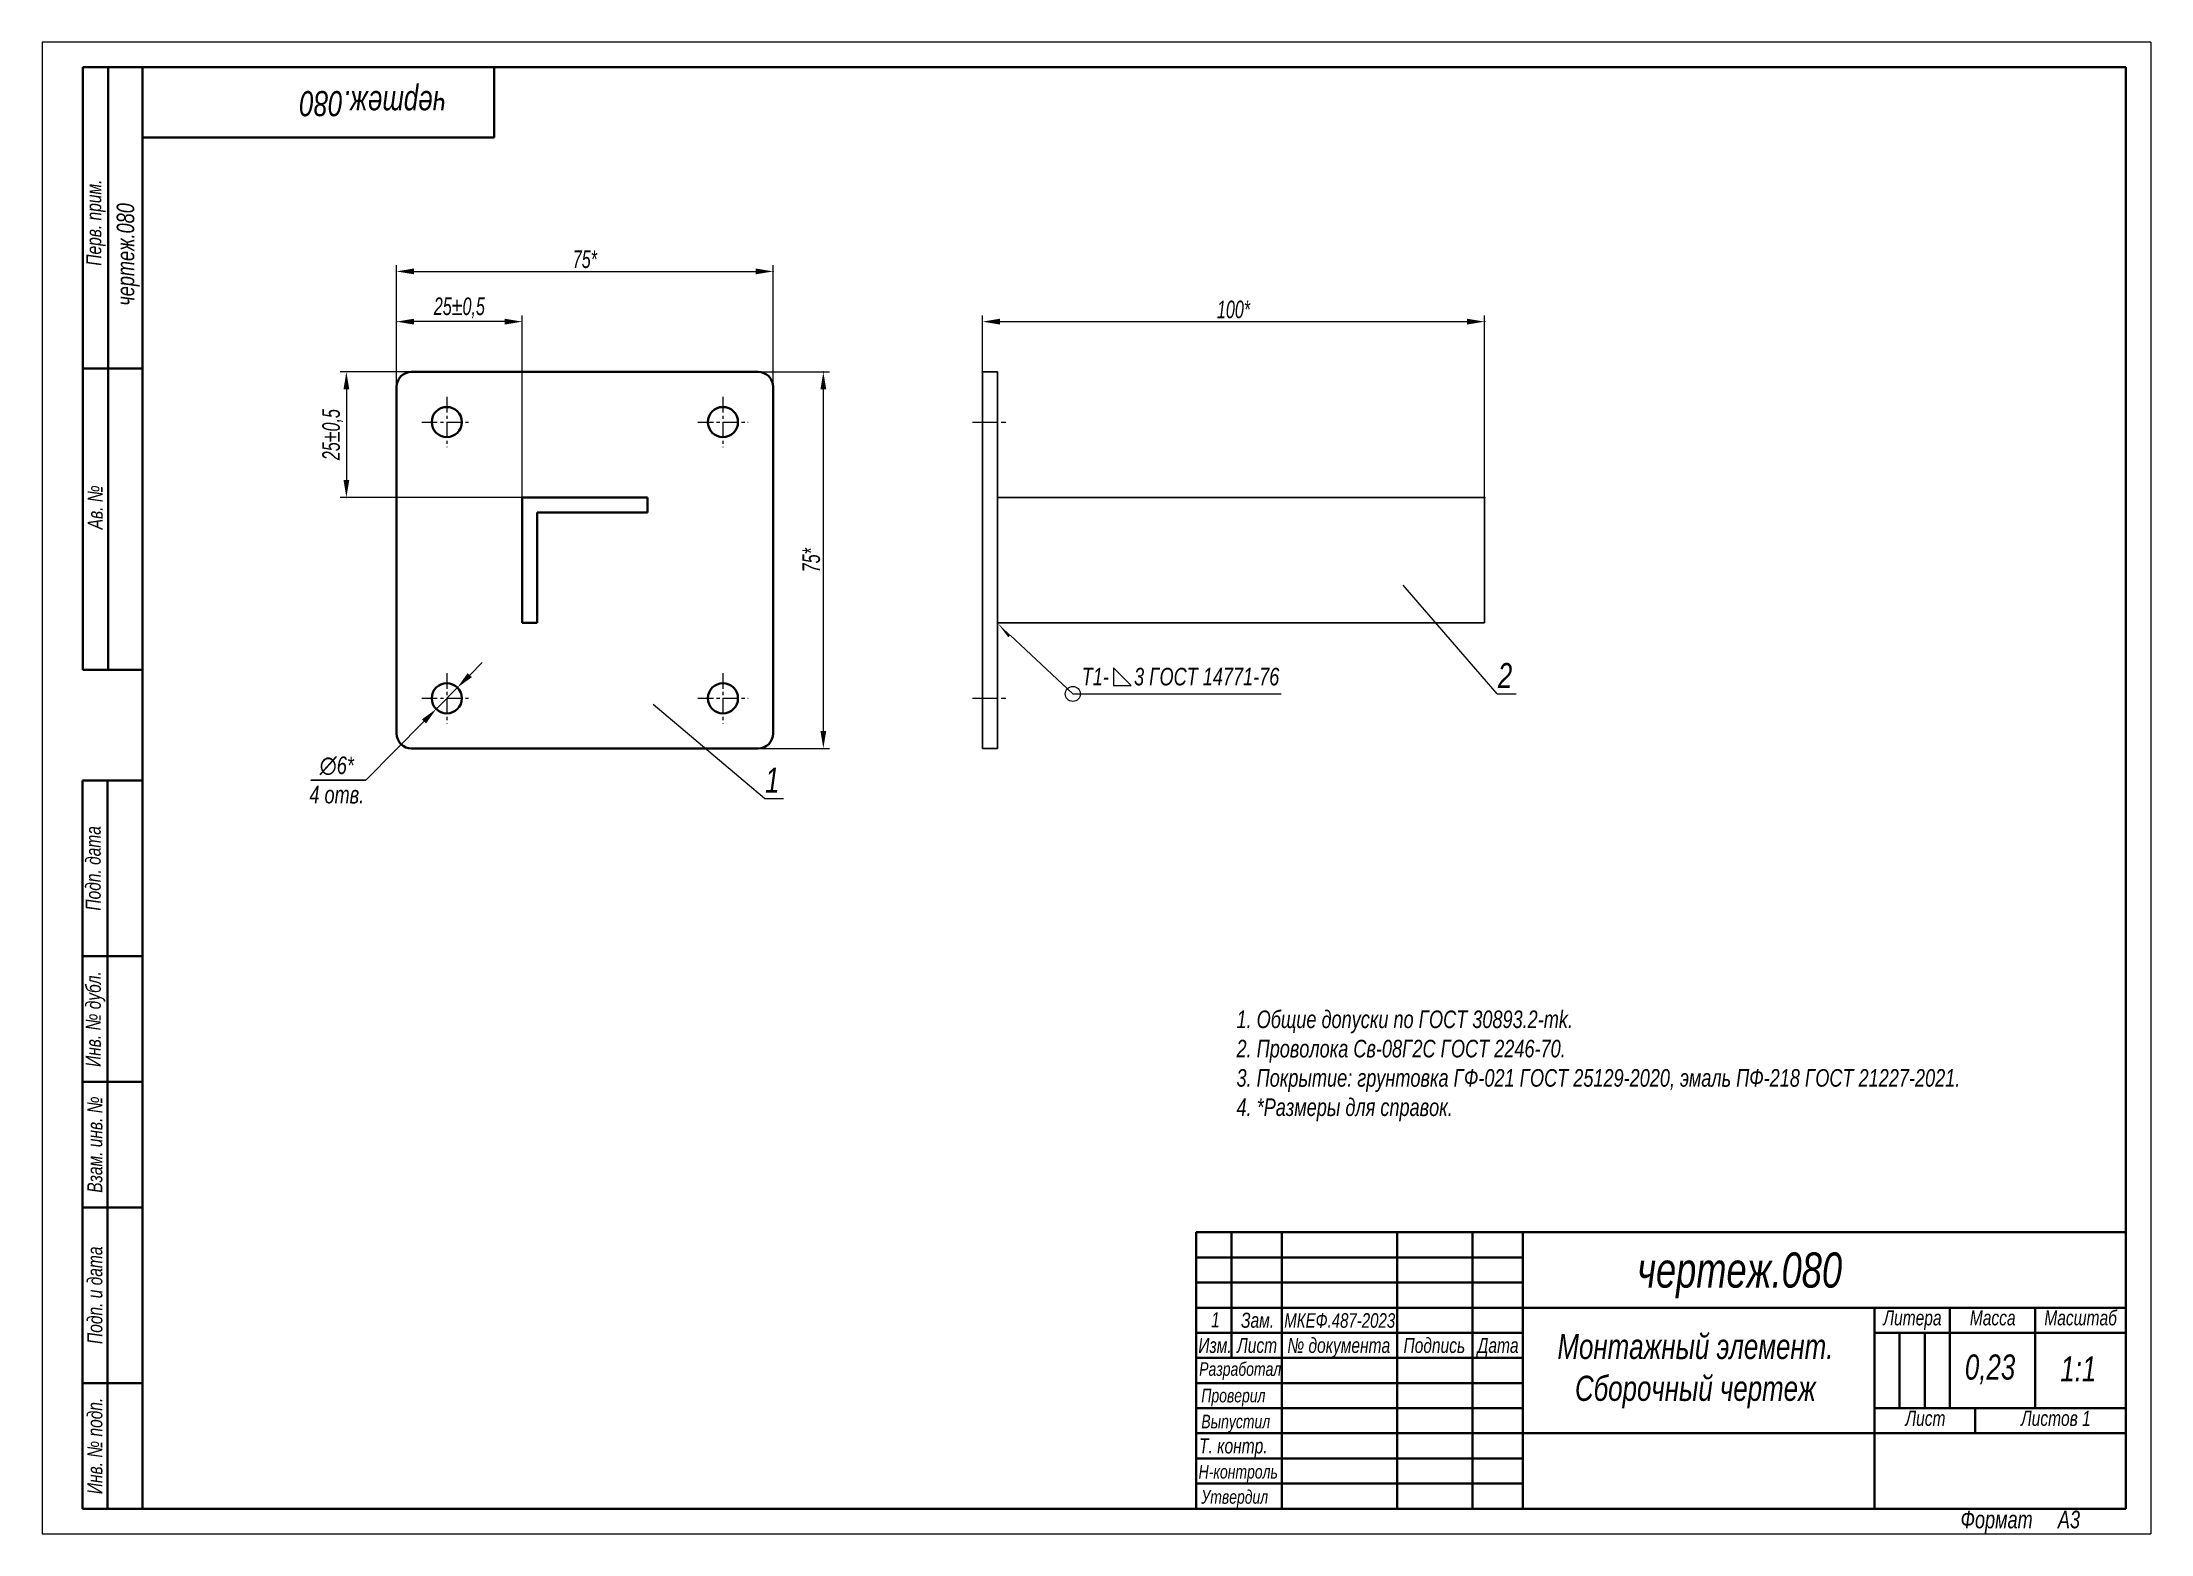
# Model space of a CAD drawing. Header units: millimetres. Extents: x 1799 to 10946, y -847 to 1986.
# Drawn here: x 10526.3 to 10946.3, y -847.5 to -550.5 of the extents above; entities outside this region: 1.
import ezdxf

# ---------------------------------------------------------------- set-up
doc = ezdxf.new("R2010")
doc.units = ezdxf.units.MM
doc.linetypes.add('LT_03', pattern=[10.16, 6.35, -1.27, 1.27, -1.27])
doc.layers.add('Layer_01', color=7, linetype='Continuous', plot=False)
for name, color, linetype, lineweight in [('Layer_02', 160, 'Continuous', 40), ('Layer_03', 212, 'Continuous', 20), ('Layer_05', 7, 'Continuous', 15), ('Layer_07', 4, 'Continuous', 40), ('Layer_08', 7, 'Continuous', 20), ('Layer_12', 30, 'LT_03', 20), ('Layer_25', 5, 'Continuous', 18)]:
    doc.layers.add(name, color=color, linetype=linetype, lineweight=lineweight)
doc.styles.add('Style_01', font='ARIALNI.TTF', dxfattribs={"width": 0.9, "height": 3.5})
doc.styles.add('Style_02', font='ARIALNI.TTF', dxfattribs={"width": 0.8})
doc.dimstyles.new('DimStyle_03', dxfattribs={"dimtxt": 3.5, "dimasz": 3.5, "dimexe": 1.25, "dimexo": 0, "dimtad": 1, "dimdec": 1, "dimtxsty": 'Style_02', "dimcen": 2.5, "dimclrd": 256, "dimclre": 256, "dimclrt": 256, "dimazin": 3, "dimtfac": 1, "dimtdec": 1, "dimtmove": 0, "dimatfit": 3, "dimlwd": -1, "dimlwe": -1})
doc.dimstyles.new('DimStyle_06', dxfattribs={"dimtxt": 3.5, "dimasz": 3.5, "dimexe": 1.25, "dimexo": 0, "dimtad": 1, "dimdec": 1, "dimtxsty": 'Style_01', "dimcen": 0, "dimazin": 3, "dimtfac": 1, "dimtdec": 1, "dimtmove": 0, "dimatfit": 3})

# ---------------------------------------------------------------- blocks, each defined once
blk = doc.blocks.new('*D76')
at = {"layer": 'Layer_01', "color": 0, "ltscale": 0.75, "transparency": 16777216}
for p in [(10671.92, -596.12), (10596.92, -619.12), (10671.92, -619.12)]:
    blk.add_point(p, dxfattribs=at)
at = {"layer": 'Layer_08', "ltscale": 0.75, "transparency": 16777216}
for p, q in [((10596.92, -619.12), (10596.92, -594.87)), ((10600.42, -596.12), (10668.42, -596.12)), ((10671.92, -619.12), (10671.92, -594.87))]:
    blk.add_line(p, q, dxfattribs=at)
for points in [[(10600.42, -595.54), (10600.42, -596.7), (10596.92, -596.12)], [(10668.42, -595.54), (10668.42, -596.7), (10671.92, -596.12)]]:
    blk.add_solid(points, dxfattribs=at)
at = {"layer": 'Layer_08', "ltscale": 0.75, "transparency": 16777216, "insert": (10634.42, -593.71), "char_height": 3.5, "attachment_point": 5, "style": 'Style_02'}
blk.add_mtext('75*', dxfattribs=at)
blk = doc.blocks.new('*D77')
at = {"layer": 'Layer_01', "color": 0, "ltscale": 0.75, "transparency": 16777216}
for p in [(10596.92, -606.12), (10596.92, -619.12), (10621.92, -641.12)]:
    blk.add_point(p, dxfattribs=at)
at = {"layer": 'Layer_08', "ltscale": 0.75, "transparency": 16777216}
for p, q in [((10596.92, -619.12), (10596.92, -604.87)), ((10618.42, -606.12), (10600.42, -606.12)), ((10621.92, -641.12), (10621.92, -604.87))]:
    blk.add_line(p, q, dxfattribs=at)
for points in [[(10600.42, -605.54), (10600.42, -606.7), (10596.92, -606.12)], [(10618.42, -605.54), (10618.42, -606.7), (10621.92, -606.12)]]:
    blk.add_solid(points, dxfattribs=at)
at = {"layer": 'Layer_08', "ltscale": 0.75, "transparency": 16777216, "insert": (10609.42, -603.38), "char_height": 3.5, "attachment_point": 5, "style": 'Style_02'}
blk.add_mtext('25±0,5', dxfattribs=at)
blk = doc.blocks.new('*D78')
at = {"layer": 'Layer_01', "color": 0, "ltscale": 0.75, "transparency": 16777216}
for p in [(10599.92, -616.12), (10586.92, -641.12), (10621.92, -641.12)]:
    blk.add_point(p, dxfattribs=at)
at = {"layer": 'Layer_08', "ltscale": 0.75, "transparency": 16777216}
for p, q in [((10599.92, -616.12), (10585.67, -616.12)), ((10586.92, -619.62), (10586.92, -637.62)), ((10621.92, -641.12), (10585.67, -641.12))]:
    blk.add_line(p, q, dxfattribs=at)
for points in [[(10586.34, -619.62), (10587.5, -619.62), (10586.92, -616.12)], [(10586.34, -637.62), (10587.5, -637.62), (10586.92, -641.12)]]:
    blk.add_solid(points, dxfattribs=at)
at = {"layer": 'Layer_08', "ltscale": 0.75, "transparency": 16777216, "insert": (10584.19, -628.62), "char_height": 3.5, "attachment_point": 5, "rotation": 90, "style": 'Style_02'}
blk.add_mtext('25±0,5', dxfattribs=at)
blk = doc.blocks.new('*D79')
at = {"layer": 'Layer_01', "color": 0, "ltscale": 0.75, "transparency": 16777216}
for p in [(10669.09, -616.12), (10681.92, -616.12), (10669.09, -691.11)]:
    blk.add_point(p, dxfattribs=at)
at = {"layer": 'Layer_08', "ltscale": 0.75, "transparency": 16777216}
for p, q in [((10669.09, -616.12), (10683.17, -616.12)), ((10681.92, -687.61), (10681.92, -619.62)), ((10669.09, -691.11), (10683.17, -691.11))]:
    blk.add_line(p, q, dxfattribs=at)
for points in [[(10681.34, -619.62), (10682.5, -619.62), (10681.92, -616.12)], [(10681.34, -687.61), (10682.5, -687.61), (10681.92, -691.11)]]:
    blk.add_solid(points, dxfattribs=at)
at = {"layer": 'Layer_08', "ltscale": 0.75, "transparency": 16777216, "insert": (10679.52, -653.62), "char_height": 3.5, "attachment_point": 5, "rotation": 90, "style": 'Style_02'}
blk.add_mtext('75*', dxfattribs=at)
blk = doc.blocks.new('*D80')
at = {"layer": 'Layer_01', "color": 0, "ltscale": 0.75, "transparency": 16777216}
for p in [(10609.03, -678.98), (10604.81, -683.25)]:
    blk.add_point(p, dxfattribs=at)
at = {"layer": 'Layer_08', "color": 0, "lineweight": -2, "ltscale": 0.75, "transparency": 16777216}
for p, q in [((10611.49, -676.5), (10613.95, -674.01)), ((10609.03, -678.98), (10604.81, -683.25)), ((10590.82, -697.4), (10602.35, -685.74)), ((10579.81, -697.4), (10590.82, -697.4))]:
    blk.add_line(p, q, dxfattribs=at)
at = {"layer": 'Layer_08', "color": 0, "ltscale": 0.75, "transparency": 16777216}
for points in [[(10611.08, -676.09), (10611.91, -676.91), (10609.03, -678.98)], [(10601.94, -685.33), (10602.77, -686.15), (10604.81, -683.25)]]:
    blk.add_solid(points, dxfattribs=at)
at = {"layer": 'Layer_08', "color": 0, "ltscale": 0.75, "transparency": 16777216, "insert": (10585.01, -697.4), "char_height": 3.5, "attachment_point": 5, "style": 'Style_01'}
blk.add_mtext('\\A1;∅6*\\P4 отв.', dxfattribs=at)
blk = doc.blocks.new('*D81')
at = {"layer": 'Layer_01', "color": 0, "ltscale": 0.75, "transparency": 16777216}
for p in [(10813.62, -606.12), (10713.62, -616.12), (10813.62, -641.12)]:
    blk.add_point(p, dxfattribs=at)
at = {"layer": 'Layer_08', "ltscale": 0.75, "transparency": 16777216}
for p, q in [((10713.62, -616.12), (10713.62, -604.87)), ((10717.12, -606.12), (10810.12, -606.12)), ((10813.62, -641.12), (10813.62, -604.87))]:
    blk.add_line(p, q, dxfattribs=at)
for points in [[(10717.12, -605.54), (10717.12, -606.7), (10713.62, -606.12)], [(10810.12, -605.54), (10810.12, -606.7), (10813.62, -606.12)]]:
    blk.add_solid(points, dxfattribs=at)
at = {"layer": 'Layer_08', "ltscale": 0.75, "transparency": 16777216, "insert": (10763.62, -603.71), "char_height": 3.5, "attachment_point": 5, "style": 'Style_02'}
blk.add_mtext('100*', dxfattribs=at)

msp = doc.modelspace()

# ---------------------------------------------------------------- hatches: boundary and pattern name
at = {"layer": 'Layer_03'}
h = msp.add_hatch(dxfattribs=at)
h.set_pattern_fill('ANSI31', color=256, scale=100, style=0)
edge = h.paths.add_edge_path()
edge.add_spline(control_points=[(1798.76, 1984.68), (1798.86, 1984.72), (1799, 1984.78), (1799.92, 1985.15), (1800.61, 1985.41), (1802.07, 1985.84), (1802.9, 1986.05), (1803.81, 1986.21)], knot_values=[0, 0, 0, 0, 0.343481, 0.343481, 0.686961, 0.686961, 0.978723, 0.978723, 0.978723, 0.978723], degree=3, periodic=0)
edge.add_line((1803.81, 1986.21), (1803.81, 1967.29))
edge.add_line((1803.81, 1967.29), (1800.81, 1964.29))
edge.add_line((1800.81, 1964.29), (1798.76, 1964.29))
edge.add_line((1798.76, 1964.29), (1798.76, 1984.68))
edge = h.paths.add_edge_path()
edge.add_spline(control_points=[(1816.64, 1984.68), (1816.68, 1984.66), (1816.74, 1984.63), (1816.96, 1984.53), (1817.15, 1984.45), (1817.36, 1984.35)], knot_values=[0.049236, 0.049236, 0.049236, 0.049236, 0.115573, 0.115573, 0.213708, 0.213708, 0.213708, 0.213708], degree=3, periodic=0)
edge.add_line((1817.36, 1984.35), (1817.36, 1964.29))
edge.add_line((1817.36, 1964.29), (1814.71, 1964.29))
edge.add_line((1814.71, 1964.29), (1811.71, 1967.29))
edge.add_line((1811.71, 1967.29), (1811.71, 1986.19))
edge.add_spline(control_points=[(1811.71, 1986.19), (1812.63, 1986.02), (1813.46, 1985.81), (1814.92, 1985.36), (1815.61, 1985.1), (1816.33, 1984.81), (1816.53, 1984.73), (1816.64, 1984.68)], knot_values=[1.76733, 1.76733, 1.76733, 1.76733, 2.059553, 2.059553, 2.403093, 2.403093, 2.598976, 2.598976, 2.598976, 2.598976], degree=3, periodic=0)

# ---------------------------------------------------------------- linework, layer by layer
at = {"layer": 'Layer_02', "linetype": 'Continuous'}
for p, q in [((10941.33, -555.48), (10534.45, -555.48)), ((10534.45, -675.48), (10534.45, -555.48)), ((10539.45, -675.48), (10539.45, -555.48)), ((10546.33, -555.48), (10546.33, -842.48)), ((10616.33, -555.48), (10616.33, -569.48)), ((10941.33, -842.48), (10941.33, -555.48)), ((10546.33, -569.48), (10616.33, -569.48)), ((10534.45, -615.48), (10546.33, -615.48)), ((10534.45, -675.48), (10546.33, -675.48)), ((10534.33, -842.48), (10534.33, -697.48)), ((10534.33, -697.48), (10546.33, -697.48)), ((10539.33, -842.48), (10539.33, -697.48)), ((10534.33, -732.48), (10546.33, -732.48)), ((10534.33, -757.48), (10546.33, -757.48)), ((10534.33, -782.48), (10546.33, -782.48)), ((10756.21, -792.44), (10821.25, -792.44)), ((10756.21, -797.45), (10821.25, -797.45)), ((10756.21, -802.45), (10821.25, -802.45)), ((10896.3, -807.45), (10896.3, -822.46)), ((10901.3, -807.45), (10901.3, -822.46)), ((10534.33, -817.48), (10546.33, -817.48)), ((10756.21, -817.46), (10821.25, -817.46)), ((10756.21, -822.46), (10821.25, -822.46)), ((10756.21, -827.47), (10821.25, -827.47)), ((10756.21, -832.47), (10821.25, -832.47)), ((10756.21, -837.47), (10821.25, -837.47)), ((10534.33, -842.48), (10546.33, -842.48)), ((10546.33, -842.48), (10941.33, -842.48)), ((10941.33, -842.48), (10756.33, -842.48))]:
    msp.add_line(p, q, dxfattribs=at)
for points in [[(10941.33, -787.44), (10756.21, -787.44), (10756.21, -842.48)], [(10763.21, -787.44), (10763.21, -812.46)], [(10773.22, -787.44), (10773.22, -842.48)], [(10796.23, -787.44), (10796.23, -842.48)], [(10811.24, -787.44), (10811.24, -842.48)], [(10821.25, -787.44), (10821.25, -842.48)], [(10941.33, -802.45), (10821.25, -802.45)], [(10941.33, -802.45), (10821.25, -802.45)], [(10891.3, -802.45), (10891.3, -842.48)], [(10906.31, -802.45), (10906.31, -822.46)], [(10923.32, -802.45), (10923.32, -822.46)], [(10923.32, -802.45), (10923.32, -822.46)], [(10756.21, -807.45), (10821.25, -807.45)], [(10891.3, -807.45), (10941.33, -807.45)], [(10756.21, -812.46), (10821.25, -812.46)], [(10891.3, -822.46), (10941.33, -822.46)], [(10911.31, -822.46), (10911.31, -827.47)], [(10821.25, -827.47), (10941.33, -827.47)]]:
    msp.add_lwpolyline(points, dxfattribs=at)
at = {"layer": 'Layer_03', "linetype": 'Continuous'}
for p, q in [((10526.33, -550.48), (10526.33, -847.48)), ((10946.33, -550.48), (10526.33, -550.48)), ((10946.33, -550.48), (10946.33, -847.48)), ((10526.33, -847.48), (10946.33, -847.48))]:
    msp.add_line(p, q, dxfattribs=at)
at = {"layer": 'Layer_03'}
for p, q in [((10816.15, -680.25), (10797.42, -658.56)), ((10816.15, -680.25), (10819.93, -680.25)), ((10670.2, -701.09), (10648, -682.37)), ((10670.2, -701.09), (10673.99, -701.09))]:
    msp.add_line(p, q, dxfattribs=at)
at = {"layer": 'Layer_07', "linetype": 'Continuous'}
for p, q in [((10668.92, -616.12), (10599.92, -616.12)), ((10596.92, -619.12), (10596.92, -688.12)), ((10671.92, -688.12), (10671.92, -619.12)), ((10621.92, -641.12), (10621.92, -666.12)), ((10621.92, -641.12), (10646.92, -641.12)), ((10646.92, -641.12), (10646.92, -644.12)), ((10646.92, -644.12), (10624.92, -644.12)), ((10624.92, -644.12), (10624.92, -666.12)), ((10624.92, -666.12), (10621.92, -666.12)), ((10599.92, -691.12), (10668.92, -691.12))]:
    msp.add_line(p, q, dxfattribs=at)
at = {"layer": 'Layer_07', "linetype": 'Continuous', "lineweight": 25}
for p, q in [((10713.62, -619.12), (10713.62, -616.12)), ((10713.62, -616.12), (10716.62, -616.12)), ((10716.62, -616.12), (10716.62, -619.12)), ((10713.62, -619.12), (10713.62, -688.12)), ((10716.62, -619.12), (10716.62, -688.12)), ((10813.62, -641.12), (10716.62, -641.12)), ((10813.62, -641.12), (10813.62, -666.12)), ((10813.62, -666.12), (10716.62, -666.12)), ((10713.62, -691.12), (10713.62, -688.12)), ((10716.62, -688.12), (10716.62, -691.12)), ((10716.62, -691.12), (10713.62, -691.12))]:
    msp.add_line(p, q, dxfattribs=at)
at = {"layer": 'Layer_07', "linetype": 'Continuous'}
for centre in [(10606.92, -626.12), (10661.92, -626.12), (10606.92, -681.12), (10661.92, -681.12)]:
    msp.add_circle(centre, 3, dxfattribs=at)
for centre, start, end in [((10599.92, -619.12), 90, 180), ((10668.92, -619.12), 0, 90), ((10599.92, -688.12), 180, 270), ((10668.92, -688.12), 270, 0)]:
    msp.add_arc(centre, 3, start, end, dxfattribs=at)
at = {"layer": 'Layer_08'}
for p, q in [((10719.16, -668.53), (10731.62, -680.25)), ((10739.71, -675.08), (10739.71, -678.59)), ((10743.21, -678.59), (10739.71, -675.08)), ((10731.62, -680.25), (10773.09, -680.25)), ((10739.71, -678.59), (10743.21, -678.59))]:
    msp.add_line(p, q, dxfattribs=at)
at = {"layer": 'Layer_08', "ltscale": 0.75}
msp.add_circle((10731.62, -680.25), 1.5, dxfattribs=at)
at = {"layer": 'Layer_08'}
msp.add_solid([(10718.75, -668.96), (10719.16, -668.53), (10716.62, -666.12)], dxfattribs=at)
at = {"layer": 'Layer_12', "ltscale": 0.49}
for p, q in [((10606.92, -621.12), (10606.92, -631.12)), ((10661.92, -621.12), (10661.92, -631.12)), ((10601.92, -626.12), (10611.92, -626.12)), ((10656.92, -626.12), (10666.92, -626.12)), ((10606.92, -676.12), (10606.92, -686.12)), ((10661.92, -676.12), (10661.92, -686.12)), ((10601.92, -681.12), (10611.92, -681.12)), ((10656.92, -681.12), (10666.92, -681.12))]:
    msp.add_line(p, q, dxfattribs=at)
at = {"layer": 'Layer_12', "ltscale": 0.75}
for p, q in [((10711.62, -626.12), (10718.62, -626.12)), ((10711.62, -681.12), (10718.62, -681.12))]:
    msp.add_line(p, q, dxfattribs=at)

# ---------------------------------------------------------------- texts
at = {"layer": 'Layer_05', "linetype": 'Continuous', "style": 'Style_01', "width": 0.9}
for height, rotation, p in [(5, 180, (10606.77, -560.21)), (3.5, 90, (10544.67, -602.93))]:
    msp.add_text('чертеж.080', height=height, rotation=rotation, dxfattribs=at).set_placement(p)
at = {"layer": 'Layer_05', "style": 'Style_01', "width": 0.9}
for s, p in [('Перв. прим.', (10538.1, -594.98)), ('Ав. №', (10538.37, -647.47))]:
    msp.add_text(s, height=3, rotation=90, dxfattribs=at).set_placement(p)
at = {"layer": 'Layer_05', "linetype": 'Continuous', "style": 'Style_01', "width": 0.9}
for s, height, p in [('2', 5, (10816.27, -679.1)), ('1', 5, (10670.32, -699.94)), ('чертеж.080', 7, (10844.04, -798.46)), ('Зам.', 3, (10765.11, -806.45)), ('МКЕФ.487-2023', 2.9, (10773.73, -806.45)), ('Литера', 3, (10893.07, -805.97)), ('Масса', 3, (10910.28, -805.97)), ('Масштаб', 3, (10925.12, -805.97)), ('Изм.', 3, (10756.62, -811.46)), ('Лист', 3, (10764.34, -811.46)), ('№ документа', 2.9999, (10774.34, -811.46)), ('Подпись', 3, (10797.48, -811.46)), ('Дата', 3, (10812.21, -811.46)), ('Разработал', 2.7, (10756.78, -816.02)), ('0,23', 5, (10909.29, -816.77)), ('1:1', 5, (10928.3, -817.14)), ('Проверил', 2.7, (10757.21, -821.3)), ('Лист ', 3, (10897.46, -825.98)), ('Листов 1', 3, (10920.48, -825.98)), ('Выпустил', 2.7, (10757.21, -826.47)), ('Н-контроль', 2.7, (10756.67, -836.47)), ('Утвердил', 2.7, (10757.21, -841.48))]:
    msp.add_text(s, height=height, dxfattribs=at).set_placement(p)
at = {"layer": 'Layer_05', "char_height": 3, "width": 25, "attachment_point": 5, "rotation": 90, "style": 'Style_01'}
for s, insert in [('Подп. дата', (10536.5, -714.98)), ('Инв. № дубл.', (10536.95, -744.98)), ('Взам. инв. №', (10536.83, -769.98)), ('Подп. и дата', (10536.83, -799.98)), ('Инв. № подп.', (10536.83, -829.98))]:
    msp.add_mtext(s, dxfattribs=dict(at, insert=insert))
at = {"layer": 'Layer_05', "insert": (10763.21, -743.28), "char_height": 3.5, "width": 178.3779, "attachment_point": 1, "style": 'Style_01'}
msp.add_mtext(' 1. Общие допуски по ГОСТ 30893.2-mk. \\P\\pxt19; 2. Проволока Св-08Г2С ГОСТ 2246-70.\\P\\ptz; 3. Покрытие: грунтовка ГФ-021 ГОСТ 25129-2020, эмаль ПФ-218 ГОСТ 21227-2021.\\P 4. *Размеры для справок.', dxfattribs=at)
at = {"layer": 'Layer_05', "linetype": 'Continuous', "insert": (10759.17, -803.36), "char_height": 3, "attachment_point": 1, "style": 'Style_01'}
msp.add_mtext_dynamic_manual_height_columns('1', width=7.0046, gutter_width=12.5, heights=[0], dxfattribs=at)
at = {"layer": 'Layer_05', "linetype": 'Continuous', "style": 'Style_01'}
for s, insert, char_height, width, attachment_point in [('Монтажный элемент.\\PСборочный чертеж', (10855.62, -807.67), 5, 66.2825, 2), ('Формат     А3', (10908.43, -842.88), 3.5, 32.9515, 1)]:
    msp.add_mtext(s, dxfattribs=dict(at, insert=insert, char_height=char_height, width=width, attachment_point=attachment_point))
at = {"layer": 'Layer_08', "insert": (10733.38, -675.05), "char_height": 3.5, "attachment_point": 1, "style": 'Style_01'}
msp.add_mtext_dynamic_manual_height_columns('Т1-     3 ГОСТ 14771-76 ', width=66.2891, gutter_width=12.5, heights=[0], dxfattribs=at)
at = {"layer": 'Layer_25', "color": 0, "linetype": 'Continuous', "style": 'Style_01', "width": 0.9}
msp.add_text('Т. контр.', height=3, dxfattribs=at).set_placement((10756.76, -831.47))

# ---------------------------------------------------------------- dimensions: what is measured, and where the dimension line sits
at = {"layer": 'Layer_08', "ltscale": 0.75}
for base, p1, p2, picture, middle in [((10671.92, -596.12), (10596.92, -619.12), (10671.92, -619.12), '*D76', (10634.42, -593.71)), ((10813.62, -606.12), (10713.62, -616.12), (10813.62, -641.12), '*D81', (10763.62, -603.71))]:
    dim = msp.add_linear_dim(base=base, p1=p1, p2=p2, text='<>*', dimstyle='DimStyle_03', dxfattribs=at)
    dim.commit()
    dim.dimension.update_dxf_attribs({"geometry": picture, "text_midpoint": middle})
dim = msp.add_linear_dim(base=(10596.92, -606.12), p1=(10621.92, -641.12), p2=(10596.92, -619.12), dimstyle='DimStyle_03', override={"dimtol": 1, "dimtp": 0.5, "dimtm": 0.5}, dxfattribs=at)
dim.commit()
dim.dimension.update_dxf_attribs({"geometry": '*D77', "text_midpoint": (10609.42, -603.38)})
dim = msp.add_linear_dim(base=(10586.92, -641.12), p1=(10599.92, -616.12), p2=(10621.92, -641.12), angle=90, dimstyle='DimStyle_03', override={"dimtol": 1, "dimtp": 0.5, "dimtm": 0.5}, dxfattribs=at)
dim.commit()
dim.dimension.update_dxf_attribs({"geometry": '*D78', "text_midpoint": (10584.19, -628.62)})
dim = msp.add_linear_dim(base=(10681.92, -616.12), p1=(10669.09, -691.11), p2=(10669.09, -616.12), angle=90, text='<>*', dimstyle='DimStyle_03', dxfattribs=at)
dim.commit()
dim.dimension.update_dxf_attribs({"geometry": '*D79', "text_midpoint": (10679.52, -653.62)})
dim = msp.add_diameter_dim_2p(p1=(10609.03, -678.98), p2=(10604.81, -683.25), text='<>*\\X4 отв.', dimstyle='DimStyle_06', dxfattribs=at)
dim.commit()
dim.dimension.update_dxf_attribs({"geometry": '*D80', "text_midpoint": (10585.01, -697.4), "dimtype": 163})

doc.saveas('drawing.dxf')
